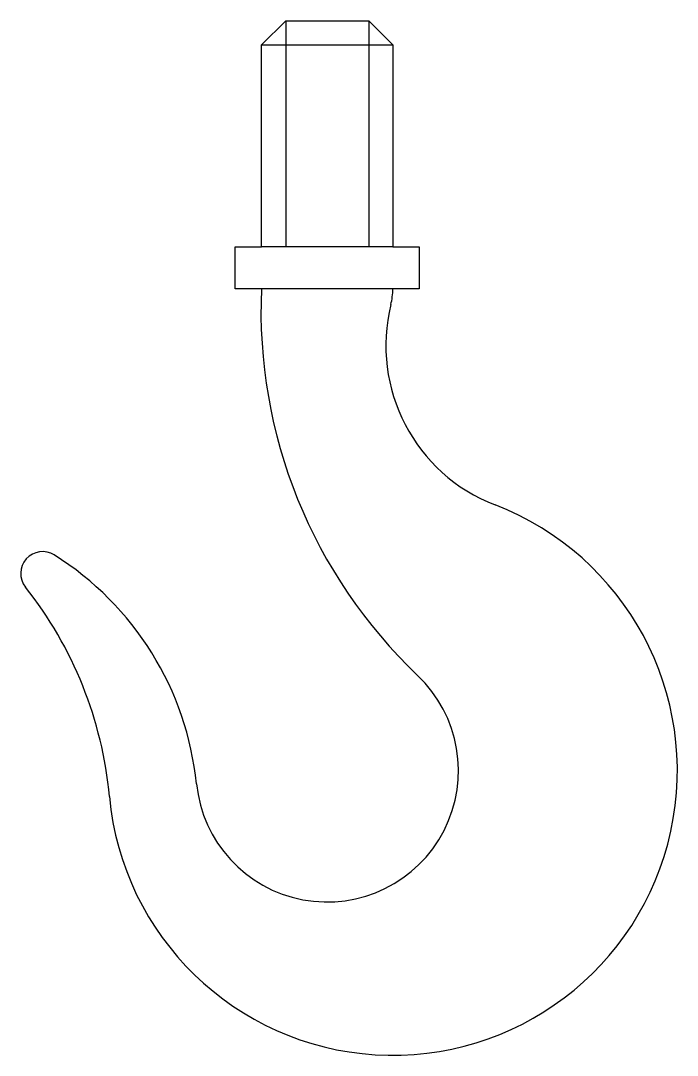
# Model space of a CAD drawing. Header units: inches. Extents: x 50 to 200, y -136 to 100.
import ezdxf

# ---------------------------------------------------------------- set-up
doc = ezdxf.new("R2010")
doc.units = ezdxf.units.IN
doc.header["$MEASUREMENT"] = 0

msp = doc.modelspace()

# ---------------------------------------------------------------- linework, layer by layer
for p, q in [((104.79, 94.27), (110.32, 99.78)), ((110.32, 99.78), (129.29, 99.78)), ((110.32, 99.78), (119.79, 99.78)), ((110.32, 99.78), (110.32, 48.16)), ((134.79, 94.27), (129.29, 99.78)), ((129.29, 99.78), (129.29, 48.16)), ((104.79, 48.16), (104.79, 94.27)), ((104.79, 94.27), (134.79, 94.27)), ((134.79, 94.27), (134.79, 48.16)), ((98.79, 38.56), (98.79, 48.16)), ((98.79, 48.16), (104.79, 48.16)), ((134.79, 48.16), (104.79, 48.16)), ((134.79, 48.16), (140.79, 48.16)), ((140.79, 48.16), (140.79, 38.56)), ((104.79, 38.56), (98.79, 38.56)), ((140.79, 38.56), (104.79, 38.56))]:
    msp.add_line(p, q)
for centre, radius, start, end in [((219.67, 33.67), 115, 177.5648, 226.4623), ((119.79, 38.56), 15, 346.1076, 0), ((172.21, 25.59), 39, 166.1076, 248.9114), ((134.79, -71.44), 65, 185.2305, 68.9114), ((54.79, -26.44), 5, 57.9539, 218.4934), ((20.3, -81.54), 70, 5.7941, 57.9539), ((-19.57, -85.57), 90, 5.2305, 38.4934), ((119.79, -71.44), 30, 185.7941, 46.4623)]:
    msp.add_arc(centre, radius, start, end)

doc.saveas('drawing.dxf')
